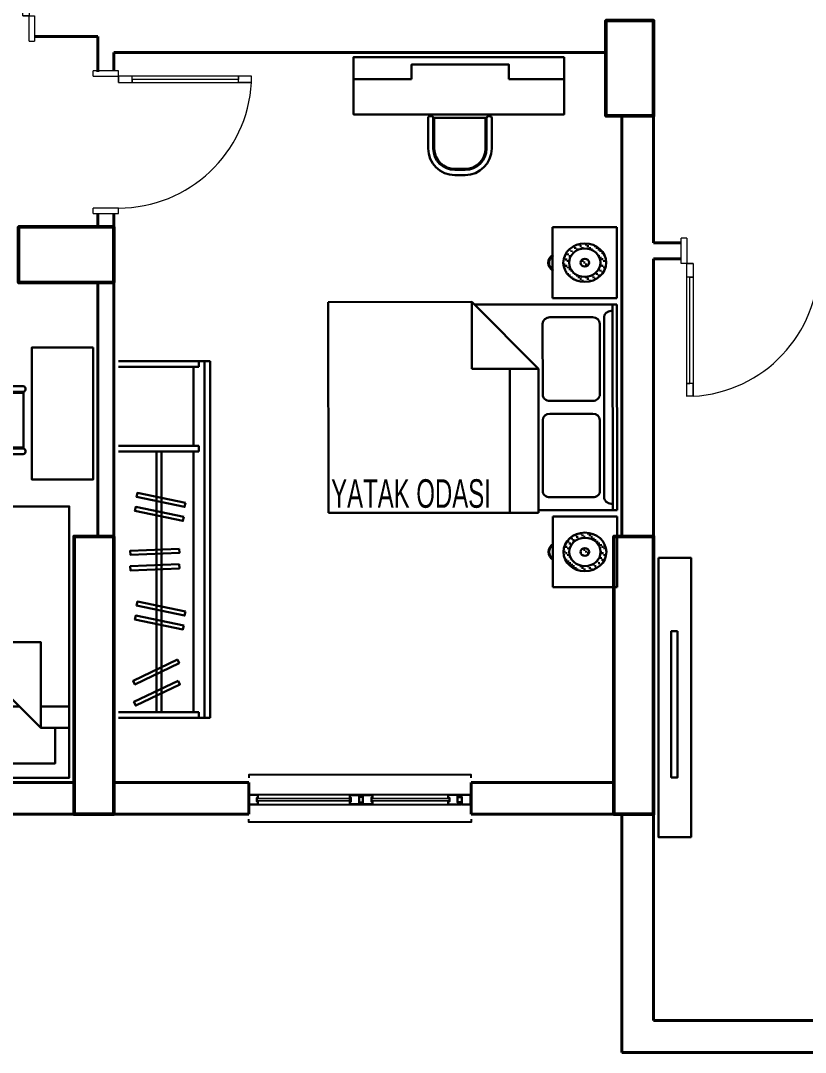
# Model space of a CAD drawing. Header units: millimetres. Extents: x 31 to 2942, y 30 to 1423.
# Drawn here: x 1760 to 2254, y 53 to 703 of the extents above; entities that cross this region are included whole.
import ezdxf

# ---------------------------------------------------------------- set-up
doc = ezdxf.new("R2010")
doc.units = ezdxf.units.MM
for name, color, linetype, lineweight in [('CAM', 253, 'Continuous', 15), ('COLUMN4', 3, 'Continuous', 50), ('duvar_40', 45, 'Continuous', 40), ('KOLON50', 81, 'Continuous', 50), ('PENC_25', 74, 'Continuous', 25), ('TEF', 145, 'Continuous', 30), ('yazı', 253, 'Continuous', 20)]:
    doc.layers.add(name, color=color, linetype=linetype, lineweight=lineweight)
doc.styles.add('ARIAL', font='Arial')

# ---------------------------------------------------------------- blocks, each defined once
blk = doc.blocks.new('b38')
at = {"layer": 'PENC_25', "lineweight": 20}
for p, q in [((1761.370592, 789.743134), (1765.370592, 789.743134)), ((1678.843169, 690.075564), (1678.843169, 706.075564)), ((1678.843169, 706.075564), (1682.315748, 706.075564)), ((1682.315748, 706.075564), (1682.315748, 690.075564)), ((1761.370592, 706.075615), (1768.843169, 706.075615)), ((1765.370591, 690.075615), (1765.370591, 706.075615)), ((1768.843169, 706.075615), (1768.843169, 690.075615)), ((1678.843169, 690.075615), (1682.315748, 690.075615)), ((1765.370591, 690.075615), (1768.843169, 690.075615))]:
    blk.add_line(p, q, dxfattribs=at)
at = {"layer": 'PENC_25', "lineweight": 20, "flags": 128}
blk.add_lwpolyline([(1765.370592, 789.79902), (1765.370592, 706.075615), (1761.370592, 706.075615), (1761.370592, 789.79902), (1761.370592, 781.726584), (1765.370592, 781.726584), (1763.370591, 781.726584), (1763.370591, 714.637518), (1761.370592, 714.637518), (1765.370592, 714.637518)], dxfattribs=at)
at = {"layer": 'PENC_25', "lineweight": 20}
blk.add_arc((1766.117837, 706.075615), 83.80209, 93.247447, 180.007727, dxfattribs=at)
blk = doc.blocks.new('57')
at = {"layer": 'CAM', "flags": 128}
for points in [[(1908.974255, 213.284098), (1968.036384, 213.284098), (1968.036384, 212.784098), (1908.974255, 212.784098)], [(1908.974255, 211.784098), (1968.036384, 211.784098), (1968.036384, 211.284098), (1908.974255, 211.284098)], [(1980.93639, 213.284098), (2029.860033, 213.284098), (2029.860033, 212.784098), (1980.93639, 212.784098)], [(1980.93639, 211.784098), (2029.860033, 211.784098), (2029.860033, 211.284098), (1980.93639, 211.284098)]]:
    blk.add_lwpolyline(points, close=True, dxfattribs=at)
at = {"layer": 'PENC_25'}
for p, q in [((2029.160033, 215.284099), (1909.674255, 215.284099)), ((1909.674255, 209.284096), (2029.160033, 209.284096))]:
    blk.add_line(p, q, dxfattribs=at)
at = {"layer": 'PENC_25', "flags": 128}
for points in [[(2043.699032, 226.075614), (2043.699032, 227.992581), (1903.699032, 227.992581), (1903.699032, 226.075614)], [(2043.699032, 200.075614), (2043.699032, 198.075614), (1903.699032, 198.075614), (1903.699032, 200.075614)]]:
    blk.add_lwpolyline(points, dxfattribs=at)
for points in [[(1967.336384, 215.284099), (1975.336388, 215.284099), (1975.336388, 213.784098), (1973.336386, 213.784098), (1973.336386, 209.284096), (1967.336384, 209.284096), (1967.336384, 211.284098), (1968.036384, 211.284098), (1968.036384, 213.284098), (1967.336384, 213.284098)], [(1967.536384, 215.084099), (1975.136388, 215.084099), (1975.136388, 213.984098), (1973.136386, 213.984098), (1973.136386, 209.484096), (1967.536384, 209.484096), (1967.536384, 211.084098), (1968.236384, 211.084098), (1968.236384, 213.484098), (1967.536384, 213.484098)], [(1981.63639, 209.284096), (1973.636386, 209.284096), (1973.636386, 210.784098), (1975.636388, 210.784098), (1975.636388, 215.284099), (1981.63639, 215.284099), (1981.63639, 213.284098), (1980.93639, 213.284098), (1980.93639, 211.284098), (1981.63639, 211.284098)], [(1981.43639, 209.484096), (1973.836386, 209.484096), (1973.836386, 210.584098), (1975.836388, 210.584098), (1975.836388, 215.084099), (1981.43639, 215.084099), (1981.43639, 213.484098), (1980.73639, 213.484098), (1980.73639, 211.084098), (1981.43639, 211.084098)], [(2029.160033, 209.284096), (2037.37425, 209.284096), (2037.37425, 210.784098), (2035.374249, 210.784098), (2035.374249, 215.284099), (2029.160033, 215.284099), (2029.160033, 213.284098), (2029.860033, 213.284098), (2029.860033, 211.284098), (2029.160033, 211.284098)], [(2029.360033, 209.484096), (2037.17425, 209.484096), (2037.17425, 210.584098), (2035.174249, 210.584098), (2035.174249, 215.084099), (2029.360033, 215.084099), (2029.360033, 213.484098), (2030.060033, 213.484098), (2030.060033, 211.084098), (2029.360033, 211.084098)], [(2043.699032, 215.284099), (2035.674249, 215.284099), (2035.674249, 213.784098), (2037.67425, 213.784098), (2037.67425, 209.284096), (2043.699032, 209.284096), (2043.699032, 212.284098)], [(2043.274252, 215.084099), (2035.874249, 215.084099), (2035.874249, 213.984098), (2037.87425, 213.984098), (2037.87425, 209.484096), (2043.274252, 209.484096), (2043.274252, 211.084098), (2043.274252, 213.484098)], [(1967.136384, 211.784098), (1968.036384, 211.784098), (1968.036384, 212.784098), (1967.136384, 212.784098)]]:
    blk.add_lwpolyline(points, close=True, dxfattribs=at)
blk = doc.blocks.new('b59')
at = {"layer": 'PENC_25', "lineweight": 20}
for p, q in [((1805.699032, 668.036728), (1805.699032, 671.509307)), ((1821.699032, 671.509307), (1805.699032, 671.509307)), ((1821.699032, 664.036729), (1821.699032, 671.509307)), ((1805.699032, 668.036728), (1821.699032, 668.036728)), ((1905.366552, 664.036729), (1905.366552, 668.036729)), ((1821.698981, 584.981885), (1805.698981, 584.981885)), ((1805.698981, 581.509307), (1821.698981, 581.509307)), ((1805.699032, 581.509307), (1805.699032, 584.981885)), ((1821.698981, 581.509307), (1821.698981, 584.981885))]:
    blk.add_line(p, q, dxfattribs=at)
at = {"layer": 'PENC_25', "lineweight": 20, "flags": 128}
blk.add_lwpolyline([(1905.422438, 668.036729), (1821.699032, 668.036729), (1821.699032, 664.036729), (1905.422438, 664.036729), (1897.350002, 664.036729), (1897.350002, 668.036729), (1897.350002, 666.036729), (1830.260935, 666.036729), (1830.260935, 664.036729), (1830.260935, 668.036729)], dxfattribs=at)
at = {"layer": 'PENC_25', "lineweight": 20}
blk.add_arc((1821.699032, 668.783975), 83.80209, 269.992273, 356.752553, dxfattribs=at)
blk = doc.blocks.new('b74')
at = {"layer": 'PENC_25', "lineweight": 20}
for p, q in [((2179.56792, 566.075614), (2176.095342, 566.075614)), ((2176.095342, 550.075614), (2176.095342, 566.075614)), ((2179.56792, 566.075614), (2179.56792, 550.075614)), ((2262.622764, 550.075666), (2262.622764, 566.075666)), ((2266.095342, 566.075614), (2262.622764, 566.075614)), ((2266.095342, 566.075666), (2266.095342, 550.075666)), ((2183.56792, 550.075614), (2176.095342, 550.075614)), ((2266.095342, 550.075666), (2262.622764, 550.075666)), ((2183.56792, 466.408095), (2179.56792, 466.408095))]:
    blk.add_line(p, q, dxfattribs=at)
at = {"layer": 'PENC_25', "lineweight": 20, "flags": 128}
blk.add_lwpolyline([(2179.56792, 466.352209), (2179.56792, 550.075614), (2183.56792, 550.075614), (2183.56792, 466.352209), (2183.56792, 474.424645), (2179.56792, 474.424645), (2181.56792, 474.424645), (2181.56792, 541.513712), (2183.56792, 541.513712), (2179.56792, 541.513712)], dxfattribs=at)
at = {"layer": 'PENC_25', "lineweight": 20}
blk.add_arc((2178.820674, 550.075614), 83.80209, 273.247447, 0.007727, dxfattribs=at)
blk = doc.blocks.new('b76')
at = {"layer": 'TEF', "flags": 128}
for points in [[(2161.699049, 364.551422), (2161.699049, 188.747913), (2182.274238, 188.747913), (2182.274238, 364.551422)], [(2173.826354, 318.362507), (2173.826354, 226.255475), (2169.770428, 226.255475), (2169.770428, 318.362507)]]:
    blk.add_lwpolyline(points, close=True, dxfattribs=at)
blk = doc.blocks.new('FGFGF')
at = {"layer": 'TEF'}
h = blk.add_hatch(dxfattribs=at)
h.set_pattern_fill('CROSS', color=256, scale=0.4, angle=180, style=0, pattern_type=2)
h.set_pattern_definition([(90.030685, (441.3744, 11359.7425), (2.53877536, 2.28735998), [1.143, -3.429]), (0.030685, (442.0097, 11359.1713), (2.5412239, -2.28463937), [1.27, -3.81])])
h.paths.add_polyline_path([(-756.25, -12122.83), (-756.42, -12120.83), (-756.91, -12118.88), (-757.72, -12117.02), (-758.81, -12115.3), (-760.17, -12113.74), (-761.77, -12112.38), (-763.57, -12111.25), (-765.54, -12110.36), (-767.64, -12109.74), (-769.82, -12109.4), (-772.05, -12109.36), (-774.28, -12109.62), (-776.44, -12110.17), (-778.5, -12111.02), (-780.39, -12112.13), (-782.08, -12113.5), (-783.52, -12115.07), (-784.68, -12116.82), (-785.53, -12118.71), (-786.06, -12120.67), (-786.25, -12122.68), (-786.11, -12124.69), (-785.65, -12126.64), (-784.87, -12128.51), (-783.8, -12130.24), (-782.46, -12131.82), (-780.88, -12133.19), (-779.09, -12134.35), (-777.14, -12135.26), (-775.05, -12135.9), (-772.86, -12136.26), (-770.64, -12136.33), (-768.41, -12136.09), (-766.24, -12135.56), (-764.17, -12134.74), (-762.26, -12133.64), (-760.55, -12132.3), (-759.09, -12130.74), (-757.91, -12129), (-757.03, -12127.13), (-756.48, -12125.16), (-756.26, -12123.16)])
h.paths.add_polyline_path([(-760.25, -12122.83), (-760.38, -12121.37), (-760.74, -12119.94), (-761.33, -12118.57), (-762.13, -12117.31), (-763.13, -12116.17), (-764.3, -12115.17), (-765.62, -12114.34), (-767.06, -12113.69), (-768.6, -12113.23), (-770.21, -12112.98), (-771.84, -12112.95), (-773.47, -12113.14), (-775.06, -12113.55), (-776.57, -12114.17), (-777.96, -12114.99), (-779.2, -12115.99), (-780.25, -12117.14), (-781.1, -12118.43), (-781.73, -12119.81), (-782.11, -12121.25), (-782.25, -12122.72), (-782.15, -12124.19), (-781.81, -12125.63), (-781.24, -12127), (-780.45, -12128.27), (-779.47, -12129.42), (-778.31, -12130.43), (-777, -12131.28), (-775.57, -12131.95), (-774.03, -12132.42), (-772.44, -12132.68), (-770.8, -12132.73), (-769.17, -12132.56), (-767.58, -12132.17), (-766.06, -12131.57), (-764.66, -12130.76), (-763.41, -12129.78), (-762.33, -12128.63), (-761.47, -12127.36), (-760.82, -12125.98), (-760.42, -12124.54), (-760.26, -12123.07)])
h.paths.add_polyline_path([(-768.25, -12122.84), (-768.29, -12122.44), (-768.39, -12122.05), (-768.55, -12121.68), (-768.77, -12121.33), (-769.04, -12121.02), (-769.36, -12120.75), (-769.72, -12120.52), (-770.11, -12120.34), (-770.53, -12120.22), (-770.97, -12120.15), (-771.41, -12120.14), (-771.86, -12120.19), (-772.29, -12120.31), (-772.7, -12120.47), (-773.08, -12120.7), (-773.42, -12120.97), (-773.71, -12121.29), (-773.94, -12121.64), (-774.11, -12122.01), (-774.22, -12122.41), (-774.25, -12122.81), (-774.23, -12123.21), (-774.13, -12123.6), (-773.98, -12123.97), (-773.76, -12124.32), (-773.5, -12124.63), (-773.18, -12124.91), (-772.82, -12125.14), (-772.43, -12125.32), (-772.01, -12125.45), (-771.58, -12125.52), (-771.13, -12125.54), (-770.69, -12125.49), (-770.25, -12125.38), (-769.84, -12125.22), (-769.46, -12125), (-769.11, -12124.73), (-768.82, -12124.42), (-768.59, -12124.07), (-768.41, -12123.7), (-768.3, -12123.3), (-768.26, -12122.9)])
h.paths.add_polyline_path([(-756.36, -11920.33), (-756.53, -11918.33), (-757.02, -11916.38), (-757.82, -11914.52), (-758.92, -11912.8), (-760.28, -11911.24), (-761.88, -11909.88), (-763.68, -11908.75), (-765.65, -11907.86), (-767.75, -11907.24), (-769.93, -11906.9), (-772.16, -11906.86), (-774.38, -11907.12), (-776.55, -11907.67), (-778.61, -11908.52), (-780.5, -11909.63), (-782.19, -11911), (-783.63, -11912.57), (-784.79, -11914.32), (-785.64, -11916.21), (-786.17, -11918.17), (-786.36, -11920.18), (-786.22, -11922.19), (-785.76, -11924.14), (-784.98, -11926.01), (-783.91, -11927.74), (-782.57, -11929.32), (-780.99, -11930.69), (-779.2, -11931.85), (-777.24, -11932.76), (-775.15, -11933.4), (-772.97, -11933.76), (-770.75, -11933.83), (-768.52, -11933.59), (-766.35, -11933.06), (-764.28, -11932.24), (-762.37, -11931.14), (-760.66, -11929.8), (-759.2, -11928.24), (-758.02, -11926.5), (-757.14, -11924.63), (-756.59, -11922.66), (-756.37, -11920.66)])
h.paths.add_polyline_path([(-760.36, -11920.33), (-760.49, -11918.87), (-760.85, -11917.44), (-761.43, -11916.07), (-762.24, -11914.81), (-763.23, -11913.67), (-764.41, -11912.67), (-765.73, -11911.84), (-767.17, -11911.19), (-768.71, -11910.73), (-770.31, -11910.48), (-771.95, -11910.45), (-773.58, -11910.64), (-775.17, -11911.05), (-776.67, -11911.67), (-778.07, -11912.49), (-779.3, -11913.49), (-780.36, -11914.64), (-781.21, -11915.93), (-781.83, -11917.31), (-782.22, -11918.75), (-782.36, -11920.23), (-782.26, -11921.69), (-781.92, -11923.13), (-781.35, -11924.5), (-780.56, -11925.77), (-779.58, -11926.92), (-778.42, -11927.93), (-777.11, -11928.78), (-775.68, -11929.45), (-774.14, -11929.92), (-772.54, -11930.18), (-770.91, -11930.23), (-769.28, -11930.06), (-767.69, -11929.67), (-766.17, -11929.07), (-764.77, -11928.26), (-763.52, -11927.28), (-762.44, -11926.13), (-761.58, -11924.86), (-760.93, -11923.48), (-760.53, -11922.04), (-760.37, -11920.57)])
h.paths.add_polyline_path([(-768.36, -11920.34), (-768.4, -11919.94), (-768.49, -11919.55), (-768.66, -11919.18), (-768.87, -11918.83), (-769.15, -11918.52), (-769.47, -11918.25), (-769.83, -11918.02), (-770.22, -11917.84), (-770.64, -11917.72), (-771.08, -11917.65), (-771.52, -11917.64), (-771.97, -11917.69), (-772.4, -11917.81), (-772.81, -11917.97), (-773.19, -11918.2), (-773.53, -11918.47), (-773.82, -11918.79), (-774.05, -11919.14), (-774.22, -11919.51), (-774.32, -11919.91), (-774.36, -11920.31), (-774.33, -11920.71), (-774.24, -11921.1), (-774.09, -11921.47), (-773.87, -11921.82), (-773.6, -11922.13), (-773.29, -11922.41), (-772.93, -11922.64), (-772.54, -11922.82), (-772.12, -11922.95), (-771.68, -11923.02), (-771.24, -11923.04), (-770.79, -11922.99), (-770.36, -11922.88), (-769.95, -11922.72), (-769.56, -11922.5), (-769.22, -11922.23), (-768.93, -11921.92), (-768.69, -11921.57), (-768.52, -11921.2), (-768.41, -11920.8), (-768.36, -11920.4)])
for p, q in [((-793.88, -11895.6), (-748.88, -11895.58)), ((-793.85, -11945.1), (-793.88, -11895.6)), ((-748.88, -11895.58), (-748.85, -11945.08)), ((-748.85, -11945.08), (-793.85, -11945.1)), ((-738.85, -11949.57), (-793.85, -11949.6)), ((-793.85, -11949.6), (-793.77, -12093.6)), ((-790.85, -11949.6), (-790.77, -12093.6)), ((-591.85, -11947.69), (-738.85, -11947.77)), ((-738.85, -11947.77), (-738.79, -12048.54)), ((-718.85, -11947.76), (-718.79, -12048.53)), ((-591.77, -12095.29), (-591.85, -11947.69)), ((-790.84, -11954.1), (-789.84, -11954.1)), ((-784.84, -11958.6), (-784.77, -12084.6)), ((-776.84, -11958.59), (-746.84, -11958.58)), ((-781.81, -12012.59), (-781.84, -11963.09)), ((-741.84, -11963.07), (-741.81, -12012.57)), ((-746.81, -12017.08), (-776.81, -12017.09)), ((-781.8, -12030.59), (-781.78, -12080.09)), ((-746.81, -12026.08), (-776.81, -12026.09)), ((-741.78, -12080.07), (-741.8, -12030.57)), ((-738.79, -12048.54), (-692.15, -12048.51)), ((-738.79, -12048.54), (-692.13, -12095.35)), ((-692.13, -12095.35), (-692.15, -12048.51)), ((-789.77, -12089.1), (-790.77, -12089.1)), ((-776.77, -12084.59), (-746.77, -12084.58)), ((-793.77, -12093.6), (-693.92, -12093.55)), ((-692.13, -12095.35), (-591.77, -12095.29)), ((-748.77, -12098.08), (-793.77, -12098.1)), ((-793.77, -12098.1), (-793.74, -12147.6)), ((-748.74, -12147.58), (-748.77, -12098.08)), ((-793.74, -12147.6), (-748.74, -12147.58))]:
    blk.add_line(p, q, dxfattribs=at)
for centre, major_axis in [((-771.36, -11920.34), (15, 0.01)), ((-771.36, -11920.34), (11, 0.01)), ((-771.36, -11920.34), (3, 0)), ((-771.25, -12122.84), (15, 0.01)), ((-771.25, -12122.84), (11, 0.01)), ((-771.25, -12122.84), (3, 0))]:
    blk.add_ellipse(centre, major_axis=major_axis, ratio=0.9, dxfattribs=at)
for centre, major_axis, start_param, end_param in [((-753.36, -11920.33), (7.5, 0), 5.306139, 7.260232), ((-753.36, -11920.33), (7, 0), 5.359292, 7.207079), ((-789.84, -11958.6), (5, 0), 6.283185, 7.853982), ((-776.84, -11963.09), (5, 0), 1.570796, 3.141593), ((-746.84, -11963.08), (5, 0), 6.283185, 7.853982), ((-776.81, -12012.59), (5, 0), 3.141593, 4.712389), ((-746.81, -12012.58), (5, 0), 4.712389, 6.283185), ((-776.8, -12030.59), (5, 0), 1.570796, 3.141593), ((-746.8, -12030.58), (5, 0), 6.283185, 7.853982), ((-776.78, -12080.09), (5, 0), 3.141593, 4.712389), ((-746.78, -12080.08), (5, 0), 4.712389, 6.283185), ((-789.77, -12084.6), (5, 0), 4.712389, 6.283185), ((-753.25, -12122.83), (7.5, 0), 5.306139, 7.260232), ((-753.25, -12122.83), (7, 0), 5.359292, 7.207079)]:
    blk.add_ellipse(centre, major_axis=major_axis, ratio=0.9, start_param=start_param, end_param=end_param, dxfattribs=at)
blk = doc.blocks.new('kljdfkdlfkşdfglk')
at = {"layer": 'TEF'}
for p, q in [((50363.007499, 6162.783454), (50363.007499, 6140.062408)), ((50364.540832, 6164.316787), (50365.307499, 6164.316787)), ((50366.840832, 6162.783454), (50366.840832, 6140.062408)), ((50405.940832, 6163.062408), (50367.607499, 6163.062408)), ((50367.607499, 6163.062408), (50367.607499, 6140.062408)), ((50405.940832, 6140.062408), (50405.940832, 6163.062408)), ((50406.707499, 6140.062408), (50406.707499, 6162.783454)), ((50408.240832, 6164.316787), (50409.007499, 6164.316787)), ((50410.540832, 6140.062408), (50410.540832, 6162.783454)), ((50382.940832, 6124.729075), (50390.607499, 6124.729075)), ((50382.940832, 6123.962408), (50390.607499, 6123.962408)), ((50382.940832, 6120.129075), (50390.607499, 6120.129075))]:
    blk.add_line(p, q, dxfattribs=at)
at = {"layer": 'TEF', "flags": 128}
blk.add_lwpolyline([(50308.842059, 6208.377787), (50308.842059, 6165.473303), (50466.28789, 6165.473303), (50466.28789, 6208.377787)], close=True, dxfattribs=at)
at = {"layer": 'TEF', "ltscale": 0.3, "flags": 128}
for points in [[(50350.117581, 6191.797921), (50350.117581, 6202.774942), (50422.998075, 6202.774942), (50422.998075, 6191.797921)], [(50308.842059, 6191.797921), (50350.117581, 6191.797921)], [(50422.998075, 6191.797921), (50466.28789, 6191.797921)]]:
    blk.add_lwpolyline(points, dxfattribs=at)
at = {"layer": 'TEF', "flags": 128}
for points in [[(50367.607499, 6150.858833), (50366.840832, 6150.858833)], [(50406.707499, 6150.858833), (50405.940832, 6150.858833)]]:
    blk.add_lwpolyline(points, dxfattribs=at)
at = {"layer": 'TEF'}
for centre, radius, start, end in [((50364.540832, 6162.783454), 1.533333, 90, 180), ((50365.307499, 6162.783454), 1.533333, 0, 90), ((50408.240832, 6162.783454), 1.533333, 90, 180), ((50409.007499, 6162.783454), 1.533333, 0, 90), ((50382.940832, 6140.062408), 19.933333, 180, 270), ((50382.940832, 6140.062408), 16.1, 180, 270), ((50382.940832, 6140.062408), 15.333333, 180, 270), ((50390.607499, 6140.062408), 16.1, 270, 0), ((50390.607499, 6140.062408), 15.333333, 270, 0), ((50390.607499, 6140.062408), 19.933333, 270, 0)]:
    blk.add_arc(centre, radius, start, end, dxfattribs=at)
blk = doc.blocks.new('jjbkjbkbbkddf')
at = {"layer": 'TEF'}
for p, q in [((58234.979954, 10063.019603), (58234.979954, 10128.019603)), ((58487.779174, 10128.019603), (58234.979954, 10128.019603)), ((58487.779174, 10063.019603), (58487.779174, 10128.019603)), ((58487.779174, 10124.019603), (58234.979954, 10124.019603)), ((58238.979954, 10120.019603), (58234.979954, 10120.019603)), ((58238.979954, 10063.019603), (58238.979954, 10120.019603)), ((58423.675876, 10116.019603), (58238.979954, 10116.019603)), ((58423.675876, 10063.019603), (58423.675876, 10120.019603)), ((58427.675876, 10120.019603), (58423.675876, 10120.019603)), ((58427.675876, 10063.019603), (58427.675876, 10120.019603)), ((58459.198832, 10116.019603), (58427.675876, 10116.019603)), ((58483.779174, 10116.019603), (58427.675876, 10116.019603)), ((58483.779174, 10063.019603), (58483.779174, 10120.019603)), ((58483.779174, 10120.019603), (58487.779174, 10120.019603)), ((58423.675876, 10093.441289), (58238.979954, 10093.441289)), ((58423.675876, 10089.967696), (58238.979954, 10089.967696))]:
    blk.add_line(p, q, dxfattribs=at)
at = {"layer": 'TEF', "flags": 128}
for points in [[(58261.208007, 10105.268644), (58246.145239, 10073.968589), (58243.535585, 10075.224453), (58258.598353, 10106.524508), (58261.208007, 10105.268644)], [(58276.267826, 10104.68971), (58261.205058, 10073.389655), (58258.595404, 10074.645519), (58273.658172, 10105.945574), (58276.267826, 10104.68971)], [(58300.349988, 10109.210991), (58307.41653, 10075.201516), (58304.580977, 10074.61234), (58297.514435, 10108.621815), (58300.349988, 10109.210991)], [(58310.196794, 10110.36886), (58317.263337, 10076.359385), (58314.427784, 10075.770209), (58307.361241, 10109.779684), (58310.196794, 10110.36886)], [(58343.700906, 10105.99752), (58342.31206, 10071.28943), (58339.41826, 10071.405226), (58340.807105, 10106.113316), (58343.700906, 10105.99752)], [(58354.722955, 10105.99752), (58353.334109, 10071.28943), (58350.440309, 10071.405226), (58351.829155, 10106.113316), (58354.722955, 10105.99752)], [(58377.344194, 10109.210991), (58384.410736, 10075.201516), (58381.575183, 10074.61234), (58374.508641, 10108.621815), (58377.344194, 10109.210991)], [(58387.191, 10110.36886), (58394.257543, 10076.359385), (58391.42199, 10075.770209), (58384.355447, 10109.779684), (58387.191, 10110.36886)]]:
    blk.add_lwpolyline(points, dxfattribs=at)
blk = doc.blocks.new('YAT80')
at = {"flags": 128}
blk.add_lwpolyline([(80, -190), (80, 0), (0, 0), (0, -190)], close=True, dxfattribs=at)
for points in [[(35, -50), (70, -50), (70, -10), (10, -10), (10, -35)], [(0, -35), (20, -35), (80, -95), (20, -95), (20, -35)], [(0, -50), (20, -50)]]:
    blk.add_lwpolyline(points, dxfattribs=at)
blk = doc.blocks.new('kjnknlnkldfldf')
at = {"layer": 'TEF'}
for p, q in [((57632.193034, 10880.081809), (57609.471988, 10880.081809)), ((57633.726368, 10878.548476), (57633.726368, 10877.781809)), ((57632.193034, 10876.248476), (57609.471988, 10876.248476)), ((57632.471988, 10875.481809), (57609.471988, 10875.481809)), ((57632.471988, 10837.148476), (57632.471988, 10875.481809)), ((57589.538655, 10860.148476), (57589.538655, 10852.481809)), ((57593.371988, 10860.148476), (57593.371988, 10852.481809)), ((57594.138655, 10860.148476), (57594.138655, 10852.481809)), ((57609.471988, 10837.148476), (57632.471988, 10837.148476)), ((57609.471988, 10836.381809), (57632.193034, 10836.381809)), ((57633.726368, 10834.848476), (57633.726368, 10834.081809)), ((57609.471988, 10832.548476), (57632.193034, 10832.548476))]:
    blk.add_line(p, q, dxfattribs=at)
at = {"layer": 'TEF', "flags": 128}
blk.add_lwpolyline([(57681.15439, 10907.269677), (57638.249906, 10907.269677), (57638.249906, 10814.747063), (57681.15439, 10814.747063)], close=True, dxfattribs=at)
for points in [[(57620.268413, 10875.481809), (57620.268413, 10876.248476)], [(57620.268413, 10836.381809), (57620.268413, 10837.148476)]]:
    blk.add_lwpolyline(points, dxfattribs=at)
at = {"layer": 'TEF'}
for centre, radius, start, end in [((57609.471988, 10860.148476), 19.933333, 90, 180), ((57632.193034, 10878.548476), 1.533333, 0, 90), ((57632.193034, 10877.781809), 1.533333, 270, 0), ((57609.471988, 10860.148476), 16.1, 90, 180), ((57609.471988, 10860.148476), 15.333333, 90, 180), ((57609.471988, 10852.481809), 19.933333, 180, 270), ((57609.471988, 10852.481809), 16.1, 180, 270), ((57609.471988, 10852.481809), 15.333333, 180, 270), ((57632.193034, 10834.848476), 1.533333, 0, 90), ((57632.193034, 10834.081809), 1.533333, 270, 0)]:
    blk.add_arc(centre, radius, start, end, dxfattribs=at)

msp = doc.modelspace()

# ---------------------------------------------------------------- linework, layer by layer
at = {"layer": 'COLUMN4', "color": 3, "flags": 128}
for points in [[(2128.699008, 703.075581), (2158.69892, 703.075581), (2158.69892, 643.075459), (2128.699008, 643.075459)], [(1758.699004, 573.075467), (1818.699125, 573.075467), (1818.699125, 538.075619), (1758.699004, 538.075619)], [(1793.699149, 378.075593), (1818.699125, 378.075593), (1818.699125, 203.075611), (1793.699149, 203.075611)], [(2133.698944, 378.075593), (2158.69892, 378.075593), (2158.69892, 203.075611), (2133.698944, 203.075611)]]:
    msp.add_lwpolyline(points, close=True, dxfattribs=at)
at = {"layer": 'duvar_40', "linetype": 'ByBlock'}
for p, q in [((1808.699032, 693.075615), (1768.843169, 693.075615)), ((1808.699032, 670.889311), (1808.699032, 693.075615)), ((1818.699032, 671.509307), (1818.699032, 683.075614)), ((1818.699032, 683.075614), (2128.698727, 683.075614)), ((2138.698881, 378.075638), (2138.698727, 643.695611)), ((2158.698727, 563.075614), (2158.698727, 643.695611)), ((1808.699032, 573.075614), (1808.699032, 581.509307)), ((1818.699032, 573.075614), (1818.699032, 581.509307)), ((2176.095342, 563.075614), (2158.698727, 563.075614)), ((2158.698881, 378.075638), (2158.698727, 553.075614)), ((2176.095342, 553.075614), (2158.698727, 553.075614)), ((1808.699032, 378.075638), (1808.699032, 538.075768)), ((1818.699032, 378.075638), (1818.699032, 538.075768)), ((1793.699032, 223.075614), (1733.699032, 223.075614)), ((1903.699032, 223.075614), (1818.699032, 223.075614)), ((2133.698727, 223.075614), (2043.699032, 223.075614)), ((1793.699032, 203.075614), (1733.699032, 203.075614)), ((1903.699032, 203.075614), (1818.699032, 203.075614)), ((2133.698727, 203.075614), (2043.699032, 203.075614)), ((2138.699076, 53.075614), (2138.698727, 203.075571)), ((2158.699032, 73.075614), (2158.698727, 203.075614)), ((2343.699032, 73.075614), (2158.699032, 73.075614)), ((2343.699032, 53.075614), (2138.699076, 53.075614))]:
    msp.add_line(p, q, dxfattribs=at)
at = {"layer": 'duvar_40', "ltscale": 20, "flags": 128}
for points in [[(1903.699032, 223.075614), (1903.699032, 203.075614)], [(2043.699032, 223.075614), (2043.699032, 203.075614)]]:
    msp.add_lwpolyline(points, dxfattribs=at)
at = {"layer": 'KOLON50', "flags": 128}
for points in [[(2158.699032, 703.075615), (2158.699032, 643.075615), (2128.699032, 643.075615), (2128.699032, 703.075615), (2158.699032, 703.075615)], [(1758.699032, 538.075768), (1818.699032, 538.075768), (1818.699032, 573.075614), (1758.699032, 573.075614), (1758.699032, 538.075768)], [(1793.699032, 203.075614), (1793.699032, 378.075638), (1818.699032, 378.075638), (1818.699032, 203.075614), (1793.699032, 203.075614)], [(2133.698727, 203.075614), (2133.698881, 378.075638), (2158.698881, 378.075638), (2158.698727, 203.075614), (2133.698727, 203.075614)]]:
    msp.add_lwpolyline(points, dxfattribs=at)
at = {"layer": 'PENC_25', "flags": 128}
for points in [[(1903.699032, 209.284096), (1903.699032, 215.284099), (1903.699032, 215.284099)], [(1909.674255, 215.284099), (1903.699032, 215.284099), (1903.699032, 209.284096), (1909.674255, 209.284096), (1909.674255, 211.284098), (1908.974255, 211.284098), (1908.974255, 213.284098), (1909.674255, 213.284098)], [(1909.474255, 215.084099), (1903.874252, 215.084099), (1903.874252, 209.484096), (1909.474255, 209.484096), (1909.474255, 211.084098), (1908.774255, 211.084098), (1908.774255, 213.484098), (1909.474255, 213.484098)], [(2043.699032, 209.284096), (2043.699032, 215.284099)]]:
    msp.add_lwpolyline(points, close=True, dxfattribs=at)

# ---------------------------------------------------------------- block references
for name in ['b38', 'b59', 'b74', 'b76', '57']:
    msp.add_blockref(name, (0, 0))
at = {"layer": 'TEF', "rotation": 180}
for name, p, xscale, yscale, zscale in [('kljdfkdlfkşdfglk', (44467.673928, -4548.031955), 0.842105, -0.842105, -0.842105), ('FGFGF', (1421.21024, -10359.965025), 0.9, 0.9, 0.9)]:
    msp.add_blockref(name, p, dxfattribs=dict(at, xscale=xscale, yscale=yscale, zscale=zscale))
at = {"layer": 'TEF', "linetype": 'ByBlock', "xscale": 0.9, "yscale": 0.9, "zscale": 0.9}
msp.add_blockref('kjnknlnkldfldf', (-50107.339903, -9319.320804), dxfattribs=at)
at = {"layer": 'TEF', "linetype": 'ByBlock'}
for name, p, xscale, yscale, zscale, rotation in [('jjbkjbkbbkddf', (-7123.207265, -51500.516834), -0.888889, 0.888889, 0.888889, 270), ('YAT80', (1790.699049, 226.075656), 0.9, 0.9, 0.9, 180)]:
    msp.add_blockref(name, p, dxfattribs=dict(at, xscale=xscale, yscale=yscale, zscale=zscale, rotation=rotation))

# ---------------------------------------------------------------- texts
at = {"layer": 'yazı', "style": 'ARIAL', "width": 0.6}
msp.add_text('YATAK ODASI', height=18, dxfattribs=at).set_placement((1955.596207, 396.158879))

doc.saveas('drawing.dxf')
